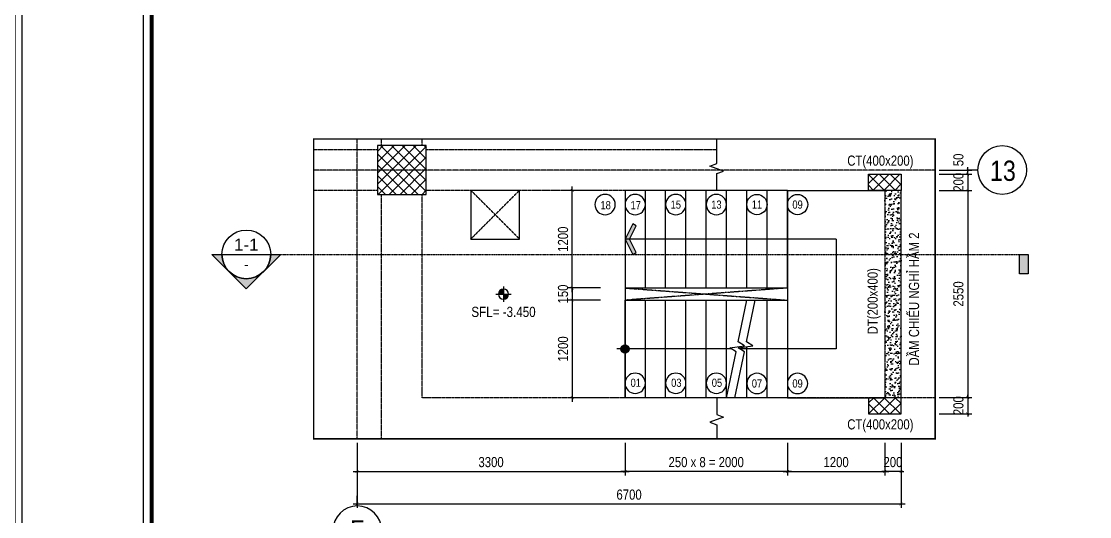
# Model space of a CAD drawing. Header units: millimetres. Extents: x 379264 to 1158416, y -283062 to 356890.
# Drawn here: x 1071576 to 1084734, y -16063 to -9968 of the extents above; entities that cross this region are included whole.
import ezdxf
from ezdxf.enums import TextEntityAlignment as Align

# ---------------------------------------------------------------- set-up
doc = ezdxf.new("R2010")
doc.units = ezdxf.units.MM
for name, pattern in [('CENTER', [2, 1.25, -0.25, 0.25, -0.25]), ('CHI TIET THANG SAN VUON$0$$0$HIDDEN', [0.375, 0.25, -0.125]), ('CHI TIET THANG SAN VUON$0$HIDDEN', [0.375, 0.25, -0.125]), ('HIDDEN', [9.525, 6.35, -3.175]), ('mb tang 1 TWA$0$Core 1A$0$Hidden10.5', [1.5, 1, -0.5]), ('mb_loi thang 2-19 twa$0$Core 1A$0$Hidden10.5', [1.5, 1, -0.5])]:
    doc.linetypes.add(name, pattern=pattern)
for name, color, linetype in [('01PM. TEXT A', 3, 'Continuous'), ('02PM. TEXT B', 4, 'Continuous'), ('04PM. THIN', 7, 'Continuous'), ('05PM. FRAME', 4, 'Continuous'), ('06PM. HIDDEN', 4, 'HIDDEN'), ('07PM. WACO', 6, 'Continuous'), ('11PM. DIM', 2, 'Continuous'), ('12PM. GRID', 8, 'CENTER'), ('13PM. HATCH', 8, 'Continuous'), ('BLOCK A - CHI TIET THANG 4$0$Number Step', 94, 'Continuous'), ('CHI TIET THANG SAN VUON$0$Ky hieu Truc', 1, 'Continuous'), ('CHI TIET THANG SAN VUON$0$Number Step', 94, 'Continuous'), ('mb tang 1 TWA$0$Opening Hidden', 154, 'mb tang 1 TWA$0$Core 1A$0$Hidden10.5'), ('mb_loi thang 2-19 twa$0$Opening Hidden', 154, 'mb_loi thang 2-19 twa$0$Core 1A$0$Hidden10.5')]:
    doc.layers.add(name, color=color, linetype=linetype)
doc.styles.add('[PMDC2013]STYLE', font='arial.ttf', dxfattribs={"width": 0.8})
doc.styles.add('BLOCK A - CHI TIET THANG 2$0$VNI-HelveC', font='VHELVCN_0.TTF')
doc.styles.add('BLOCK A - CHI TIET THANG 4$0$VNI-HelveCB', font='VHELVCB_0.TTF')
doc.styles.add('CHI TIET THANG SAN VUON$0$$0$Title Block Bold', font='VHELVEB_0.TTF')
doc.styles.add('CHI TIET THANG SAN VUON$0$VNI-HelveC', font='VHELVCN_0.TTF')
doc.styles.add('CHI TIET THANG SAN VUON$0$VNI-HelveCB', font='VHELVCB_0.TTF')
doc.dimstyles.new('BLOCK A - CHI TIET THANG 1$0$Dim 50 (A1-A2)', dxfattribs={"dimscale": 50, "dimtxt": 2.5, "dimasz": 0.7, "dimexe": 1, "dimexo": 1, "dimgap": 1, "dimtad": 1, "dimdec": 0, "dimzin": 12, "dimdsep": 46, "dimtxsty": '[PMDC2013]STYLE', "dimblk": 'ARCHTICK', "dimcen": 0, "dimdle": 1, "dimclrd": 2, "dimclre": 2, "dimclrt": 4, "dimadec": 0, "dimazin": 0, "dimtfac": 1, "dimtdec": 0, "dimtix": 1, "dimtmove": 2, "dimatfit": 3, "dimldrblk": 'ARCHTICK', "dimfxl": 1, "dimtolj": 1, "dimtzin": 0, "dimarcsym": 0})

# ---------------------------------------------------------------- blocks, each defined once
blk = doc.blocks.new('CHG_XX_Khung ten')
blk.add_lwpolyline([(15, 579), (826, 579), (826, 15), (15, 15)], close=True)
at = {"color": 4, "linetype": 'Continuous', "const_width": 1}
blk.add_lwpolyline([(17, 577), (824, 577), (824, 17), (17, 17)], close=True, dxfattribs=at)
blk = doc.blocks.new('*U1247')
at = {"layer": '13PM. HATCH'}
h = blk.add_hatch(dxfattribs=at)
h.set_pattern_fill('ANSI37', color=256, scale=30, style=0)
h.set_pattern_definition([(45, (0, -200), (-67.352, 67.352), []), (135, (0, -200), (-67.352, -67.352), [])])
h.paths.add_polyline_path([(-300, 200), (-300, -400), (300, -400), (300, 200)])
at = {"layer": '07PM. WACO'}
blk.add_lwpolyline([(-300, 200), (-300, -400), (300, -400), (300, 200)], close=True, dxfattribs=at)
blk = doc.blocks.new('CHI TIET THANG SAN VUON$0$Number Step')
at = {"color": 0, "linetype": 'ByBlock'}
blk.add_circle((0, 0), 2.5, dxfattribs=at)
at = {"color": 0, "linetype": 'ByBlock', "lineweight": -2, "style": 'CHI TIET THANG SAN VUON$0$VNI-HelveCB'}
blk.add_attdef('TEXT', text='', height=2, dxfattribs=at).set_placement((0, 0), align=Align.MIDDLE)
blk = doc.blocks.new('CHI TIET THANG SAN VUON$0$HTT-Grid')
at = {"linetype": 'ByBlock', "lineweight": -2}
blk.add_line((0, -2.5), (0, 0), dxfattribs=at)
blk.add_circle((0, -8.5), 6, dxfattribs=at)
at = {"linetype": 'ByBlock', "lineweight": -2, "style": 'CHI TIET THANG SAN VUON$0$VNI-HelveC'}
blk.add_attdef('GRID', text='', height=5, dxfattribs=at).set_placement((0, -8.5), align=Align.MIDDLE)
blk = doc.blocks.new('*U1280')
h = blk.add_hatch(color=256)
edge = h.paths.add_edge_path()
edge.add_line((600, 0), (849, 0))
edge.add_line((849, 0), (0, -849))
edge.add_line((0, -849), (-849, 0))
edge.add_line((-849, 0), (-600, 0))
edge.add_arc((0, 0), 600, 180, 360)
blk.add_hatch(color=256).paths.add_polyline_path([(19258, -480), (19043, -480), (19043, 0), (19258, 0)])
blk.add_line((-600, 0), (600, 0))
at = {"linetype": 'CHI TIET THANG SAN VUON$0$$0$HIDDEN', "ltscale": 10}
blk.add_line((600, 0), (19258, 0), dxfattribs=at)
blk.add_lwpolyline([(600, 0), (849, 0), (0, -849), (-849, 0), (-600, 0, 1)], format="xyb", close=True)
blk.add_lwpolyline([(19258, -480), (19043, -480), (19043, 0), (19258, 0)], close=True)
blk.add_circle((0, 0), 600)
at = {"style": 'CHI TIET THANG SAN VUON$0$$0$Title Block Bold', "flags": 8}
blk.add_attdef('VIEWNUMBER', text='', height=300, dxfattribs=at).set_placement((0, 0), align=Align.BOTTOM_CENTER)
blk.add_attdef('DRAWINGREFERENCE', text='', height=250, dxfattribs=at).set_placement((0, -120), align=Align.TOP_CENTER)
blk = doc.blocks.new('BLOCK A - CHI TIET THANG 4$0$Number Step')
at = {"color": 0, "linetype": 'ByBlock'}
blk.add_circle((0, 0), 2.5, dxfattribs=at)
at = {"color": 0, "linetype": 'ByBlock', "lineweight": -2, "style": 'BLOCK A - CHI TIET THANG 4$0$VNI-HelveCB'}
blk.add_attdef('TEXT', text='', height=2, dxfattribs=at).set_placement((0, 0), align=Align.MIDDLE)
blk = doc.blocks.new('_ArchTick')
at = {"color": 0, "linetype": 'ByBlock', "const_width": 0.15}
blk.add_lwpolyline([(-0.5, -0.5), (0.5, 0.5)], dxfattribs=at)
blk = doc.blocks.new('*D1292')
at = {"layer": '11PM. DIM', "color": 2, "lineweight": -2, "transparency": 16777216}
for p, q in [((1082882, -12048), (1083282, -12048)), ((1083232, -11998), (1083232, -14648)), ((1082882, -14598), (1083282, -14598))]:
    blk.add_line(p, q, dxfattribs=at)
at = {"layer": 'Defpoints', "color": 0, "transparency": 16777216}
for p in [(1082832, -12048), (1082832, -14598), (1083232, -14598)]:
    blk.add_point(p, dxfattribs=at)
at = {"layer": '11PM. DIM', "color": 2, "lineweight": -2, "transparency": 16777216, "xscale": 35, "yscale": 35, "zscale": 35}
for p, rotation in [((1083232, -12048), 90), ((1083232, -14598), 270)]:
    blk.add_blockref('_ArchTick', p, dxfattribs=dict(at, rotation=rotation))
at = {"layer": '11PM. DIM', "color": 4, "transparency": 16777216, "insert": (1083118, -13323), "char_height": 125, "attachment_point": 5, "rotation": 90, "style": '[PMDC2013]STYLE'}
blk.add_mtext('\\A1;2550', dxfattribs=at)
blk = doc.blocks.new('*D1293')
at = {"layer": '11PM. DIM', "color": 2, "lineweight": -2, "transparency": 16777216}
for p, q in [((1082882, -14598), (1083282, -14598)), ((1083232, -14598), (1083232, -14563)), ((1083232, -14598), (1083232, -14798)), ((1082882, -14798), (1083282, -14798)), ((1083232, -14798), (1083232, -14833))]:
    blk.add_line(p, q, dxfattribs=at)
at = {"layer": 'Defpoints', "color": 0, "transparency": 16777216}
for p in [(1082832, -14598), (1082832, -14798), (1083232, -14798)]:
    blk.add_point(p, dxfattribs=at)
at = {"layer": '11PM. DIM', "color": 2, "lineweight": -2, "transparency": 16777216, "xscale": 35, "yscale": 35, "zscale": 35}
for p, rotation in [((1083232, -14598), 270), ((1083232, -14798), 90)]:
    blk.add_blockref('_ArchTick', p, dxfattribs=dict(at, rotation=rotation))
at = {"layer": '11PM. DIM', "color": 4, "transparency": 16777216, "insert": (1083118, -14698), "char_height": 125, "attachment_point": 5, "rotation": 90, "style": '[PMDC2013]STYLE'}
blk.add_mtext('\\A1;200', dxfattribs=at)
blk = doc.blocks.new('*D1294')
at = {"layer": '11PM. DIM', "color": 2, "lineweight": -2, "transparency": 16777216}
for p, q in [((1083232, -11848), (1083232, -11813)), ((1082882, -11848), (1083282, -11848)), ((1083232, -11848), (1083232, -12048)), ((1082882, -12048), (1083282, -12048)), ((1083232, -12048), (1083232, -12083))]:
    blk.add_line(p, q, dxfattribs=at)
at = {"layer": 'Defpoints', "color": 0, "transparency": 16777216}
for p in [(1082832, -11848), (1082832, -12048), (1083232, -12048)]:
    blk.add_point(p, dxfattribs=at)
at = {"layer": '11PM. DIM', "color": 2, "lineweight": -2, "transparency": 16777216, "xscale": 35, "yscale": 35, "zscale": 35}
for p, rotation in [((1083232, -11848), 270), ((1083232, -12048), 90)]:
    blk.add_blockref('_ArchTick', p, dxfattribs=dict(at, rotation=rotation))
at = {"layer": '11PM. DIM', "color": 4, "transparency": 16777216, "insert": (1083118, -11948), "char_height": 125, "attachment_point": 5, "rotation": 90, "style": '[PMDC2013]STYLE'}
blk.add_mtext('\\A1;200', dxfattribs=at)
blk = doc.blocks.new('*D1295')
at = {"layer": '11PM. DIM', "color": 2, "lineweight": -2, "transparency": 16777216}
for p, q in [((1082211, -15157), (1082211, -15557)), ((1082411, -15157), (1082411, -15557)), ((1082211, -15507), (1082176, -15507)), ((1082411, -15507), (1082211, -15507)), ((1082411, -15507), (1082446, -15507))]:
    blk.add_line(p, q, dxfattribs=at)
at = {"layer": 'Defpoints', "color": 0, "transparency": 16777216}
for p in [(1082211, -15107), (1082411, -15107), (1082211, -15507)]:
    blk.add_point(p, dxfattribs=at)
at = {"layer": '11PM. DIM', "color": 2, "lineweight": -2, "transparency": 16777216, "xscale": 35, "yscale": 35, "zscale": 35}
blk.add_blockref('_ArchTick', (1082211, -15507), dxfattribs=at)
at = {"layer": '11PM. DIM', "color": 2, "lineweight": -2, "transparency": 16777216, "xscale": 35, "yscale": 35, "zscale": 35, "rotation": 180}
blk.add_blockref('_ArchTick', (1082411, -15507), dxfattribs=at)
at = {"layer": '11PM. DIM', "color": 4, "transparency": 16777216, "insert": (1082311, -15393), "char_height": 125, "attachment_point": 5, "style": '[PMDC2013]STYLE'}
blk.add_mtext('\\A1;200', dxfattribs=at)
blk = doc.blocks.new('*D1296')
at = {"layer": '11PM. DIM', "color": 2, "lineweight": -2, "transparency": 16777216}
for p, q in [((1079011, -15157), (1079011, -15557)), ((1081011, -15157), (1081011, -15557)), ((1081061, -15507), (1078961, -15507))]:
    blk.add_line(p, q, dxfattribs=at)
at = {"layer": 'Defpoints', "color": 0, "transparency": 16777216}
for p in [(1079011, -15107), (1081011, -15107), (1079011, -15507)]:
    blk.add_point(p, dxfattribs=at)
at = {"layer": '11PM. DIM', "color": 2, "lineweight": -2, "transparency": 16777216, "xscale": 35, "yscale": 35, "zscale": 35, "rotation": 180}
blk.add_blockref('_ArchTick', (1079011, -15507), dxfattribs=at)
at = {"layer": '11PM. DIM', "color": 2, "lineweight": -2, "transparency": 16777216, "xscale": 35, "yscale": 35, "zscale": 35}
blk.add_blockref('_ArchTick', (1081011, -15507), dxfattribs=at)
at = {"layer": '11PM. DIM', "color": 4, "transparency": 16777216, "insert": (1080011, -15393), "char_height": 125, "attachment_point": 5, "style": '[PMDC2013]STYLE'}
blk.add_mtext('\\A1;250 x 8 = 2000', dxfattribs=at)
blk = doc.blocks.new('*D1297')
at = {"layer": '11PM. DIM', "color": 2, "lineweight": -2, "transparency": 16777216}
for p, q in [((1075711, -15157), (1075711, -15957)), ((1082411, -15157), (1082411, -15957)), ((1075661, -15907), (1082461, -15907))]:
    blk.add_line(p, q, dxfattribs=at)
at = {"layer": 'Defpoints', "color": 0, "transparency": 16777216}
for p in [(1075711, -15107), (1082411, -15107), (1082411, -15907)]:
    blk.add_point(p, dxfattribs=at)
at = {"layer": '11PM. DIM', "color": 2, "lineweight": -2, "transparency": 16777216, "xscale": 35, "yscale": 35, "zscale": 35, "rotation": 180}
blk.add_blockref('_ArchTick', (1075711, -15907), dxfattribs=at)
at = {"layer": '11PM. DIM', "color": 2, "lineweight": -2, "transparency": 16777216, "xscale": 35, "yscale": 35, "zscale": 35}
blk.add_blockref('_ArchTick', (1082411, -15907), dxfattribs=at)
at = {"layer": '11PM. DIM', "color": 4, "transparency": 16777216, "insert": (1079061, -15793), "char_height": 125, "attachment_point": 5, "style": '[PMDC2013]STYLE'}
blk.add_mtext('\\A1;6700', dxfattribs=at)
blk = doc.blocks.new('*D1298')
at = {"layer": '11PM. DIM', "color": 2, "lineweight": -2, "transparency": 16777216}
for p, q in [((1081011, -15157), (1081011, -15557)), ((1082211, -15157), (1082211, -15557)), ((1080961, -15507), (1082261, -15507))]:
    blk.add_line(p, q, dxfattribs=at)
at = {"layer": 'Defpoints', "color": 0, "transparency": 16777216}
for p in [(1081011, -15107), (1082211, -15107), (1082211, -15507)]:
    blk.add_point(p, dxfattribs=at)
at = {"layer": '11PM. DIM', "color": 2, "lineweight": -2, "transparency": 16777216, "xscale": 35, "yscale": 35, "zscale": 35, "rotation": 180}
blk.add_blockref('_ArchTick', (1081011, -15507), dxfattribs=at)
at = {"layer": '11PM. DIM', "color": 2, "lineweight": -2, "transparency": 16777216, "xscale": 35, "yscale": 35, "zscale": 35}
blk.add_blockref('_ArchTick', (1082211, -15507), dxfattribs=at)
at = {"layer": '11PM. DIM', "color": 4, "transparency": 16777216, "insert": (1081611, -15393), "char_height": 125, "attachment_point": 5, "style": '[PMDC2013]STYLE'}
blk.add_mtext('\\A1;1200', dxfattribs=at)
blk = doc.blocks.new('*D1299')
at = {"layer": '11PM. DIM', "color": 2, "lineweight": -2, "transparency": 16777216}
for p, q in [((1078711, -13400), (1078311, -13400)), ((1078361, -13350), (1078361, -14650)), ((1078711, -14600), (1078311, -14600))]:
    blk.add_line(p, q, dxfattribs=at)
at = {"layer": 'Defpoints', "color": 0, "transparency": 16777216}
for p in [(1078761, -13400), (1078361, -14600), (1078761, -14600)]:
    blk.add_point(p, dxfattribs=at)
at = {"layer": '11PM. DIM', "color": 2, "lineweight": -2, "transparency": 16777216, "xscale": 35, "yscale": 35, "zscale": 35}
for p, rotation in [((1078361, -13400), 90), ((1078361, -14600), 270)]:
    blk.add_blockref('_ArchTick', p, dxfattribs=dict(at, rotation=rotation))
at = {"layer": '11PM. DIM', "color": 4, "transparency": 16777216, "insert": (1078248, -14000), "char_height": 125, "attachment_point": 5, "rotation": 90, "style": '[PMDC2013]STYLE'}
blk.add_mtext('\\A1;1200', dxfattribs=at)
blk = doc.blocks.new('*D1300')
at = {"layer": '11PM. DIM', "color": 2, "lineweight": -2, "transparency": 16777216}
for p, q in [((1078711, -12049), (1078311, -12049)), ((1078361, -13299), (1078361, -11999)), ((1078711, -13249), (1078311, -13249))]:
    blk.add_line(p, q, dxfattribs=at)
at = {"layer": 'Defpoints', "color": 0, "transparency": 16777216}
for p in [(1078361, -12049), (1078761, -12049), (1078761, -13249)]:
    blk.add_point(p, dxfattribs=at)
at = {"layer": '11PM. DIM', "color": 2, "lineweight": -2, "transparency": 16777216, "xscale": 35, "yscale": 35, "zscale": 35}
for p, rotation in [((1078361, -12049), 90), ((1078361, -13249), 270)]:
    blk.add_blockref('_ArchTick', p, dxfattribs=dict(at, rotation=rotation))
at = {"layer": '11PM. DIM', "color": 4, "transparency": 16777216, "insert": (1078248, -12649), "char_height": 125, "attachment_point": 5, "rotation": 90, "style": '[PMDC2013]STYLE'}
blk.add_mtext('\\A1;1200', dxfattribs=at)
blk = doc.blocks.new('*D1301')
at = {"layer": '11PM. DIM', "color": 2, "lineweight": -2, "transparency": 16777216}
for p, q in [((1078711, -13249), (1078311, -13249)), ((1078361, -13249), (1078361, -13214)), ((1078361, -13249), (1078361, -13400)), ((1078711, -13400), (1078311, -13400)), ((1078361, -13400), (1078361, -13435))]:
    blk.add_line(p, q, dxfattribs=at)
at = {"layer": 'Defpoints', "color": 0, "transparency": 16777216}
for p in [(1078761, -13249), (1078361, -13400), (1078761, -13400)]:
    blk.add_point(p, dxfattribs=at)
at = {"layer": '11PM. DIM', "color": 2, "lineweight": -2, "transparency": 16777216, "xscale": 35, "yscale": 35, "zscale": 35}
for p, rotation in [((1078361, -13249), 270), ((1078361, -13400), 90)]:
    blk.add_blockref('_ArchTick', p, dxfattribs=dict(at, rotation=rotation))
at = {"layer": '11PM. DIM', "color": 4, "transparency": 16777216, "insert": (1078248, -13324), "char_height": 125, "attachment_point": 5, "rotation": 90, "style": '[PMDC2013]STYLE'}
blk.add_mtext('\\A1;150', dxfattribs=at)
blk = doc.blocks.new('MB Ham 2$0$Arrow 60')
at = {"linetype": 'ByBlock', "lineweight": -2}
h = blk.add_hatch(color=0, dxfattribs=at)
h.paths.add_polyline_path([(1.88, 0.94), (1.65, 1.38), (0, 0.56), (-1.65, 1.38), (-1.88, 0.94), (0, 0)], flags=17)
h.paths.add_polyline_path([(1.65, 1.38), (1.88, 0.94), (0, 0), (-1.88, 0.94), (-1.65, 1.38), (0, 0.56)])
blk.add_hatch(color=0, dxfattribs=at).paths.add_polyline_path([(1.65, 1.38), (1.88, 0.94), (0, 0), (-1.88, 0.94), (-1.65, 1.38), (0, 0.56)])
at = {"color": 0, "linetype": 'ByBlock', "lineweight": -2}
blk.add_lwpolyline([(1.65, 1.38), (1.88, 0.94), (0, 0), (-1.88, 0.94), (-1.65, 1.38), (0, 0.56)], close=True, dxfattribs=at)
blk = doc.blocks.new('MB Ham 2$0$Dot')
at = {"linetype": 'ByBlock', "lineweight": -2}
h = blk.add_hatch(color=0, dxfattribs=at)
edge = h.paths.add_edge_path()
edge.add_arc((0, 0), 0.5, 0, 360)
at = {"color": 0, "linetype": 'ByBlock', "lineweight": -2}
blk.add_line((0, -1), (0, 1), dxfattribs=at)
blk.add_circle((0, 0), 0.5, dxfattribs=at)
blk = doc.blocks.new('BLOCK A - CHI TIET THANG 2$0$13123123213')
at = {"linetype": 'ByBlock'}
h = blk.add_hatch(color=0, dxfattribs=at)
h.paths.add_polyline_path([(0, 1), (0, 0), (1, 0, 0.414214)])
h.paths.add_polyline_path([(0, 0), (-1, 0, 0.414214), (0, -1)])
at = {"color": 0, "linetype": 'ByBlock'}
for p, q in [((-1.5, 0), (1.5, 0)), ((0, -1.5), (0, 1.5))]:
    blk.add_line(p, q, dxfattribs=at)
blk.add_circle((0, 0), 1, dxfattribs=at)
at = {"color": 0, "linetype": 'ByBlock', "lineweight": -2, "style": 'BLOCK A - CHI TIET THANG 2$0$VNI-HelveC'}
for tag, p in [('TEXT1', (0, 10.5)), ('TEXT2', (0, 7)), ('TEXT3', (0, 3.5))]:
    blk.add_attdef(tag, text='', height=2, dxfattribs=at).set_placement(p, align=Align.MIDDLE_CENTER)
blk = doc.blocks.new('*D1303')
at = {"layer": '11PM. DIM', "color": 2, "lineweight": -2, "transparency": 16777216}
for p, q in [((1082882, -11798), (1083282, -11798)), ((1083232, -11798), (1083232, -11763)), ((1083232, -11848), (1083232, -11798)), ((1082882, -11848), (1083282, -11848)), ((1083232, -11848), (1083232, -11883))]:
    blk.add_line(p, q, dxfattribs=at)
at = {"layer": 'Defpoints', "color": 0, "transparency": 16777216}
for p in [(1082832, -11798), (1083232, -11798), (1082832, -11848)]:
    blk.add_point(p, dxfattribs=at)
at = {"layer": '11PM. DIM', "color": 2, "lineweight": -2, "transparency": 16777216, "xscale": 35, "yscale": 35, "zscale": 35}
for p, rotation in [((1083232, -11798), 270), ((1083232, -11848), 90)]:
    blk.add_blockref('_ArchTick', p, dxfattribs=dict(at, rotation=rotation))
at = {"layer": '11PM. DIM', "color": 4, "transparency": 16777216, "insert": (1083118, -11673), "char_height": 125, "attachment_point": 5, "rotation": 90, "style": '[PMDC2013]STYLE'}
blk.add_mtext('\\A1;50', dxfattribs=at)
blk = doc.blocks.new('*D1304')
at = {"layer": '11PM. DIM', "color": 2, "lineweight": -2, "transparency": 16777216}
for p, q in [((1075711, -15157), (1075711, -15557)), ((1079011, -15157), (1079011, -15557)), ((1075661, -15507), (1079061, -15507))]:
    blk.add_line(p, q, dxfattribs=at)
at = {"layer": 'Defpoints', "color": 0, "transparency": 16777216}
for p in [(1075711, -15107), (1079011, -15107), (1079011, -15507)]:
    blk.add_point(p, dxfattribs=at)
at = {"layer": '11PM. DIM', "color": 2, "lineweight": -2, "transparency": 16777216, "xscale": 35, "yscale": 35, "zscale": 35, "rotation": 180}
blk.add_blockref('_ArchTick', (1075711, -15507), dxfattribs=at)
at = {"layer": '11PM. DIM', "color": 2, "lineweight": -2, "transparency": 16777216, "xscale": 35, "yscale": 35, "zscale": 35}
blk.add_blockref('_ArchTick', (1079011, -15507), dxfattribs=at)
at = {"layer": '11PM. DIM', "color": 4, "transparency": 16777216, "insert": (1077361, -15393), "char_height": 125, "attachment_point": 5, "style": '[PMDC2013]STYLE'}
blk.add_mtext('\\A1;3300', dxfattribs=at)

msp = doc.modelspace()

# ---------------------------------------------------------------- block references
at = {"layer": '04PM. THIN', "xscale": 50, "yscale": 50, "zscale": 50}
msp.add_blockref('CHG_XX_Khung ten', (1030279.92, -31152.33), dxfattribs=at)

# ---------------------------------------------------------------- next in the draw order: block references
msp.add_blockref('CHG_XX_Khung ten', (1072329.92, -31152.33), dxfattribs=at)

# ---------------------------------------------------------------- next in the draw order: hatches: boundary and pattern name
at = {"layer": '13PM. HATCH'}
h = msp.add_hatch(dxfattribs=at)
h.set_pattern_fill('ANSI37', color=256, scale=30, angle=90, style=0)
h.set_pattern_definition([(135, (259364.57, 179573.57), (-67.351921, -67.351921), []), (225, (259364.57, 179573.57), (67.351921, -67.351921), [])])
h.paths.add_polyline_path([(1082411.4, -11847.59), (1082411.4, -12047.59), (1082011.4, -12047.59), (1082011.4, -11847.59)])
h = msp.add_hatch(dxfattribs=at)
h.set_pattern_fill('AR-SAND', color=256, scale=1.5, angle=-135, style=0)
h.set_pattern_definition([(262.5, (1231649.543, -19206.75), (53.607202, -50.213023), [0, -57.912, 0, -64.77, 0, -61.9125]), (232.5, (1231649.54, -19206.75), (28.35164, -123.70993), [0, -31.242, 0, -52.197, 0, -20.0025]), (192.5, (1231682.68, -19173.616), (-83.744974, -84.049847), [0, -19.05, 0, -68.58, 0, -89.535]), (182.5, (1231682.68, -19173.62), (-57.342166, -104.63262), [0, -9.525, 0, -44.958, 0, -51.435])])
h.paths.add_polyline_path([(1082211.4, -12047.59), (1082211.4, -14597.59), (1082411.4, -14597.59), (1082411.4, -12047.59)])
h = msp.add_hatch(dxfattribs=at)
h.set_pattern_fill('ANSI37', color=256, scale=30, angle=90, style=0)
h.set_pattern_definition([(135, (259368.48, 179573.57), (-67.351921, -67.351921), []), (225, (259368.48, 179573.57), (67.351921, -67.351921), [])])
h.paths.add_polyline_path([(1082411.4, -14799.59), (1082411.4, -14599.59), (1082011.4, -14599.59), (1082011.4, -14799.59)])

# ---------------------------------------------------------------- next in the draw order: linework, layer by layer
at = {"linetype": 'CHI TIET THANG SAN VUON$0$HIDDEN', "ltscale": 10, "const_width": 20}
msp.add_lwpolyline([(1082832.01, -15107.17), (1075176.38, -15107.17), (1075176.38, -11415.86), (1082832.01, -11415.86)], close=True, dxfattribs=at)
at = {"layer": '05PM. FRAME', "ltscale": 0.25}
for p, q in [((1079011.4, -12049.59), (1079011.4, -14599.59)), ((1081011.4, -12047.59), (1082211.4, -12047.59)), ((1081011.4, -12049.59), (1081011.4, -14599.59)), ((1082411.4, -14599.59), (1082411.4, -12047.59)), ((1081011.4, -14599.59), (1082211.4, -14599.59))]:
    msp.add_line(p, q, dxfattribs=at)
for points in [[(1080140.02, -12050.05), (1080140.02, -11841.92), (1080225.88, -11810.67), (1080054.16, -11748.17), (1080140.02, -11716.92), (1080140.02, -11417.85)], [(1080261.4, -14599.59), (1080378.79, -14036.16), (1080301.11, -13988.05), (1080481.96, -13961.89), (1080404.28, -13913.79), (1080511.4, -13399.59)], [(1080363.55, -14599.59), (1080480.93, -14036.16), (1080403.25, -13988.05), (1080584.11, -13961.89), (1080506.43, -13913.79), (1080613.55, -13399.59)], [(1080140.02, -14599.59), (1080140.02, -14807.72), (1080225.88, -14838.97), (1080054.16, -14901.47), (1080140.02, -14932.72), (1080140.02, -15107.17)]]:
    msp.add_lwpolyline(points, dxfattribs=at)
at = {"layer": '05PM. FRAME'}
msp.add_lwpolyline([(1077111.4, -12647.59), (1077711.4, -12647.59), (1077711.4, -12047.59), (1077111.4, -12047.59)], close=True, dxfattribs=at)
at = {"layer": '05PM. FRAME', "ltscale": 0.25}
for points in [[(1081011.4, -12049.59), (1079011.4, -12049.59), (1079011.4, -13249.59), (1081011.4, -13249.59)], [(1081011.4, -14599.59), (1079011.4, -14599.59), (1079011.4, -13399.59), (1081011.4, -13399.59)]]:
    msp.add_lwpolyline(points, close=True, dxfattribs=at)
at = {"layer": '06PM. HIDDEN', "linetype": 'HIDDEN', "ltscale": 0.25}
for p, q in [((1076011.4, -11497.58), (1076011.4, -11415.86)), ((1076511.4, -11497.58), (1076511.4, -11415.86)), ((1075962.95, -11549.59), (1075176.38, -11549.59)), ((1080140.02, -11549.59), (1076562.95, -11549.59)), ((1075962.95, -12049.59), (1075176.38, -12049.59)), ((1076011.4, -15107.17), (1076011.4, -12097.58)), ((1076511.4, -14599.59), (1076511.4, -12097.58)), ((1079011.4, -12049.59), (1076562.95, -12049.59)), ((1082211.4, -12047.59), (1082211.4, -14599.59)), ((1082832.01, -14599.59), (1076511.4, -14599.59))]:
    msp.add_line(p, q, dxfattribs=at)
at = {"layer": '07PM. WACO'}
for points in [[(1082411.4, -11847.59), (1082411.4, -12047.59), (1082011.4, -12047.59), (1082011.4, -11847.59)], [(1082411.4, -14799.59), (1082411.4, -14599.59), (1082011.4, -14599.59), (1082011.4, -14799.59)]]:
    msp.add_lwpolyline(points, close=True, dxfattribs=at)
at = {"layer": '12PM. GRID', "ltscale": 3}
for p, q in [((1075710.95, -15107.17), (1075710.95, -11415.86)), ((1082832.01, -11797.59), (1075176.38, -11797.59))]:
    msp.add_line(p, q, dxfattribs=at)
at = {"layer": '13PM. HATCH'}
for p, q in [((1079261.4, -13249.59), (1079261.4, -12049.59)), ((1079511.4, -13249.59), (1079511.4, -12049.59)), ((1079761.4, -13249.59), (1079761.4, -12049.59)), ((1080011.4, -13249.59), (1080011.4, -12049.59)), ((1080261.4, -13249.59), (1080261.4, -12049.59)), ((1080511.4, -13249.59), (1080511.4, -12049.59)), ((1080761.4, -13249.59), (1080761.4, -12049.59)), ((1081611.4, -12649.59), (1079011.4, -12649.59)), ((1081611.4, -12649.59), (1081611.4, -13999.59)), ((1079261.4, -14599.59), (1079261.4, -13399.59)), ((1079511.4, -14599.59), (1079511.4, -13399.59)), ((1079761.4, -14599.59), (1079761.4, -13399.59)), ((1080011.4, -14599.59), (1080011.4, -13399.59)), ((1080261.4, -14599.59), (1080261.4, -13399.59)), ((1080761.4, -14599.59), (1080761.4, -13399.59)), ((1080319.74, -13999.59), (1079011.4, -13999.59)), ((1081611.4, -13999.59), (1080421.88, -13999.59)), ((1080511.4, -14599.59), (1080511.4, -13972.41))]:
    msp.add_line(p, q, dxfattribs=at)
at = {"layer": 'mb tang 1 TWA$0$Opening Hidden', "color": 8}
for p, q in [((1077111.4, -12647.59), (1077711.4, -12047.59)), ((1077711.4, -12647.59), (1077111.4, -12047.59))]:
    msp.add_line(p, q, dxfattribs=at)
at = {"layer": 'mb_loi thang 2-19 twa$0$Opening Hidden', "color": 8}
for p, q in [((1081011.4, -13249.59), (1079011.4, -13399.59)), ((1079011.4, -13249.59), (1081011.4, -13399.59))]:
    msp.add_line(p, q, dxfattribs=at)

# ---------------------------------------------------------------- next in the draw order: block references
msp.add_blockref('*U1247', (1076262.95, -11697.58))
at = {"layer": '02PM. TEXT B'}
ref = msp.add_blockref('BLOCK A - CHI TIET THANG 2$0$13123123213', (1077514.48, -13325.14), dxfattribs=dict(at, xscale=-62.5, yscale=62.5, zscale=62.5, rotation=180))
ref.add_attrib('TEXT3', 'SFL= -3.450', dxfattribs={"layer": '0', "color": 0, "linetype": 'ByBlock', "lineweight": -2, "height": 125, "style": 'BLOCK A - CHI TIET THANG 2$0$VNI-HelveC'}).set_placement((1077514.48, -13543.56), align=Align.MIDDLE_CENTER)
at = {"layer": '07PM. WACO'}
ref = msp.add_blockref('*U1280', (1074346.74, -12836.03), dxfattribs=dict(at, xscale=0.5, yscale=0.5, zscale=0.5))
ref.add_attrib('VIEWNUMBER', '1-1', dxfattribs={"layer": '0', "height": 150, "style": 'CHI TIET THANG SAN VUON$0$$0$Title Block Bold'}).set_placement((1074346.74, -12836.03), align=Align.BOTTOM_CENTER)
ref.add_attrib('DRAWINGREFERENCE', '-', dxfattribs={"layer": '0', "height": 125, "style": 'CHI TIET THANG SAN VUON$0$$0$Title Block Bold'}).set_placement((1074346.74, -12896.03), align=Align.TOP_CENTER)
at = {"layer": '13PM. HATCH', "yscale": 100, "zscale": 100}
for name, p, xscale, rotation in [('MB Ham 2$0$Arrow 60', (1079011.4, -12649.59), -100, 270.0000000000001), ('MB Ham 2$0$Dot', (1079011.4, -13999.59), 100, 90.00000000000001)]:
    msp.add_blockref(name, p, dxfattribs=dict(at, xscale=xscale, rotation=rotation))
at = {"layer": 'BLOCK A - CHI TIET THANG 4$0$Number Step'}
ref = msp.add_blockref('BLOCK A - CHI TIET THANG 4$0$Number Step', (1078765.49, -12223.14), dxfattribs=dict(at, xscale=-50, yscale=50, zscale=50, rotation=270))
ref.add_attrib('TEXT', '18', dxfattribs={"layer": '0', "color": 0, "linetype": 'ByBlock', "lineweight": -2, "height": 100, "style": 'BLOCK A - CHI TIET THANG 4$0$VNI-HelveCB'}).set_placement((1078772.43, -12230.07), align=Align.MIDDLE)
ref = msp.add_blockref('BLOCK A - CHI TIET THANG 4$0$Number Step', (1079136.4, -12223.14), dxfattribs=dict(at, xscale=-50, yscale=50, zscale=50, rotation=270))
ref.add_attrib('TEXT', '17', dxfattribs={"layer": '0', "color": 0, "linetype": 'ByBlock', "lineweight": -2, "height": 100, "style": 'BLOCK A - CHI TIET THANG 4$0$VNI-HelveCB'}).set_placement((1079143.34, -12230.07), align=Align.MIDDLE)
ref = msp.add_blockref('BLOCK A - CHI TIET THANG 4$0$Number Step', (1079636.4, -12223.14), dxfattribs=dict(at, xscale=-50, yscale=50, zscale=50, rotation=270))
ref.add_attrib('TEXT', '15', dxfattribs={"layer": '0', "color": 0, "linetype": 'ByBlock', "lineweight": -2, "height": 100, "style": 'BLOCK A - CHI TIET THANG 4$0$VNI-HelveCB'}).set_placement((1079636.8, -12223.54), align=Align.MIDDLE)
ref = msp.add_blockref('BLOCK A - CHI TIET THANG 4$0$Number Step', (1080136.4, -12223.14), dxfattribs=dict(at, xscale=-50, yscale=50, zscale=50, rotation=270))
ref.add_attrib('TEXT', '13', dxfattribs={"layer": '0', "color": 0, "linetype": 'ByBlock', "lineweight": -2, "height": 100, "style": 'BLOCK A - CHI TIET THANG 4$0$VNI-HelveCB'}).set_placement((1080136.4, -12223.14), align=Align.MIDDLE)
ref = msp.add_blockref('BLOCK A - CHI TIET THANG 4$0$Number Step', (1080636.4, -12222.59), dxfattribs=dict(at, xscale=50, yscale=50, zscale=50, rotation=90))
ref.add_attrib('TEXT', '11', dxfattribs={"layer": '0', "color": 0, "linetype": 'ByBlock', "lineweight": -2, "height": 100, "style": 'BLOCK A - CHI TIET THANG 4$0$VNI-HelveCB'}).set_placement((1080636.4, -12222.59), align=Align.MIDDLE)
ref = msp.add_blockref('BLOCK A - CHI TIET THANG 4$0$Number Step', (1081136.4, -12222.59), dxfattribs=dict(at, xscale=50, yscale=50, zscale=50, rotation=90))
ref.add_attrib('TEXT', '09', dxfattribs={"layer": '0', "color": 0, "linetype": 'ByBlock', "lineweight": -2, "height": 100, "style": 'BLOCK A - CHI TIET THANG 4$0$VNI-HelveCB'}).set_placement((1081136.4, -12222.59), align=Align.MIDDLE)
ref = msp.add_blockref('BLOCK A - CHI TIET THANG 4$0$Number Step', (1080636.4, -14424.59), dxfattribs=dict(at, xscale=-50, yscale=50, zscale=50, rotation=270))
ref.add_attrib('TEXT', '07', dxfattribs={"layer": '0', "color": 0, "linetype": 'ByBlock', "lineweight": -2, "height": 100, "style": 'BLOCK A - CHI TIET THANG 4$0$VNI-HelveCB'}).set_placement((1080636.4, -14424.59), align=Align.MIDDLE)
ref = msp.add_blockref('BLOCK A - CHI TIET THANG 4$0$Number Step', (1081136.4, -14424.59), dxfattribs=dict(at, xscale=-50, yscale=50, zscale=50, rotation=270))
ref.add_attrib('TEXT', '09', dxfattribs={"layer": '0', "color": 0, "linetype": 'ByBlock', "lineweight": -2, "height": 100, "style": 'BLOCK A - CHI TIET THANG 4$0$VNI-HelveCB'}).set_placement((1081136.4, -14424.59), align=Align.MIDDLE)
at = {"layer": 'CHI TIET THANG SAN VUON$0$Ky hieu Truc'}
ref = msp.add_blockref('CHI TIET THANG SAN VUON$0$HTT-Grid', (1083232.01, -11797.59), dxfattribs=dict(at, xscale=50, yscale=50, zscale=50, rotation=90.00000000000001))
ref.add_attrib('GRID', '13', dxfattribs={"layer": '0', "linetype": 'ByBlock', "lineweight": -2, "height": 250, "style": 'CHI TIET THANG SAN VUON$0$VNI-HelveC'}).set_placement((1083665.68, -11806.26), align=Align.MIDDLE)
ref = msp.add_blockref('CHI TIET THANG SAN VUON$0$HTT-Grid', (1075712.95, -15807.17), dxfattribs=dict(at, xscale=-50, yscale=50, zscale=50))
ref.add_attrib('GRID', 'F', dxfattribs={"layer": '0', "linetype": 'ByBlock', "lineweight": -2, "height": 250, "style": 'CHI TIET THANG SAN VUON$0$VNI-HelveC'}).set_placement((1075712.95, -16232.17), align=Align.MIDDLE)
at = {"layer": 'CHI TIET THANG SAN VUON$0$Number Step'}
ref = msp.add_blockref('CHI TIET THANG SAN VUON$0$Number Step', (1079136.4, -14422.58), dxfattribs=dict(at, xscale=-50, yscale=50, zscale=50, rotation=90))
ref.add_attrib('TEXT', '01', dxfattribs={"layer": '0', "color": 0, "linetype": 'ByBlock', "lineweight": -2, "height": 100, "style": 'CHI TIET THANG SAN VUON$0$VNI-HelveCB'}).set_placement((1079143.34, -14415.65), align=Align.MIDDLE)
ref = msp.add_blockref('CHI TIET THANG SAN VUON$0$Number Step', (1079636.4, -14422.58), dxfattribs=dict(at, xscale=-50, yscale=50, zscale=50, rotation=90))
ref.add_attrib('TEXT', '03', dxfattribs={"layer": '0', "color": 0, "linetype": 'ByBlock', "lineweight": -2, "height": 100, "style": 'CHI TIET THANG SAN VUON$0$VNI-HelveCB'}).set_placement((1079643.34, -14415.65), align=Align.MIDDLE)
ref = msp.add_blockref('CHI TIET THANG SAN VUON$0$Number Step', (1080136.4, -14422.58), dxfattribs=dict(at, xscale=-50, yscale=50, zscale=50, rotation=90))
ref.add_attrib('TEXT', '05', dxfattribs={"layer": '0', "color": 0, "linetype": 'ByBlock', "lineweight": -2, "height": 100, "style": 'CHI TIET THANG SAN VUON$0$VNI-HelveCB'}).set_placement((1080143.34, -14415.65), align=Align.MIDDLE)

# ---------------------------------------------------------------- next in the draw order: texts
at = {"layer": '01PM. TEXT A', "style": '[PMDC2013]STYLE', "width": 0.8}
for p in [(1081748.7, -11744.54, -0.01), (1081748.7, -14990.36, -0.01)]:
    msp.add_text('CT(400x200)', height=125, dxfattribs=at).set_placement(p)
for s, p in [('DẦM CHIẾU NGHỈ HẦM 2', (1082633.25, -14203.97, -0.01)), ('DT(200x400)', (1082123.43, -13820.02, -0.01))]:
    msp.add_text(s, height=125, rotation=90, dxfattribs=at).set_placement(p)

# ---------------------------------------------------------------- next in the draw order: dimensions: what is measured, and where the dimension line sits
at = {"layer": '11PM. DIM'}
dim = msp.add_linear_dim(base=(1083232.01, -11797.59), p1=(1082832.01, -11847.59), p2=(1082832.01, -11797.59), angle=90, dimstyle='BLOCK A - CHI TIET THANG 1$0$Dim 50 (A1-A2)', dxfattribs=at)
dim.commit()
dim.dimension.update_dxf_attribs({"geometry": '*D1303', "text_midpoint": (1083118.19, -11672.82), "dimtype": 160})
for base, p1, p2, angle, picture, middle in [((1083232.01, -12047.59), (1082832.01, -11847.59), (1082832.01, -12047.59), 270, '*D1294', (1083118.19, -11947.59)), ((1078361.4, -12049.14), (1078761.4, -13249.14), (1078761.4, -12049.14), 90, '*D1300', (1078247.58, -12649.14)), ((1083232.01, -14597.59), (1082832.01, -12047.59), (1082832.01, -14597.59), 270, '*D1292', (1083118.19, -13322.59)), ((1078361.4, -13399.59), (1078761.4, -13249.14), (1078761.4, -13399.59), 270, '*D1301', (1078247.58, -13324.36)), ((1078361.4, -14599.59), (1078761.4, -13399.59), (1078761.4, -14599.59), 270, '*D1299', (1078247.58, -13999.59)), ((1083232.01, -14797.59), (1082832.01, -14597.59), (1082832.01, -14797.59), 270, '*D1293', (1083118.19, -14697.59)), ((1082411.42, -15907.17), (1075710.95, -15107.17), (1082411.42, -15107.17), 180, '*D1297', (1079061.19, -15793.35)), ((1082211.42, -15507.17), (1082411.42, -15107.17), (1082211.42, -15107.17), 180, '*D1295', (1082311.42, -15393.35))]:
    dim = msp.add_linear_dim(base=base, p1=p1, p2=p2, angle=angle, dimstyle='BLOCK A - CHI TIET THANG 1$0$Dim 50 (A1-A2)', dxfattribs=at)
    dim.commit()
    dim.dimension.update_dxf_attribs({"geometry": picture, "text_midpoint": middle})
dim = msp.add_linear_dim(base=(1079011.42, -15507.17), p1=(1081011.42, -15107.17), p2=(1079011.42, -15107.17), angle=180, text='250 x 8 = <>', dimstyle='BLOCK A - CHI TIET THANG 1$0$Dim 50 (A1-A2)', dxfattribs=at)
dim.commit()
dim.dimension.update_dxf_attribs({"geometry": '*D1296', "text_midpoint": (1080011.42, -15393.35)})
for base, p1, p2, picture, middle in [((1079011.4, -15507.17), (1075710.95, -15107.17), (1079011.4, -15107.17), '*D1304', (1077361.18, -15393.31)), ((1082211.42, -15507.17), (1081011.42, -15107.17), (1082211.42, -15107.17), '*D1298', (1081611.42, -15393.35))]:
    dim = msp.add_linear_dim(base=base, p1=p1, p2=p2, dimstyle='BLOCK A - CHI TIET THANG 1$0$Dim 50 (A1-A2)', dxfattribs=at)
    dim.commit()
    dim.dimension.update_dxf_attribs({"geometry": picture, "text_midpoint": middle})

doc.saveas('drawing.dxf')
